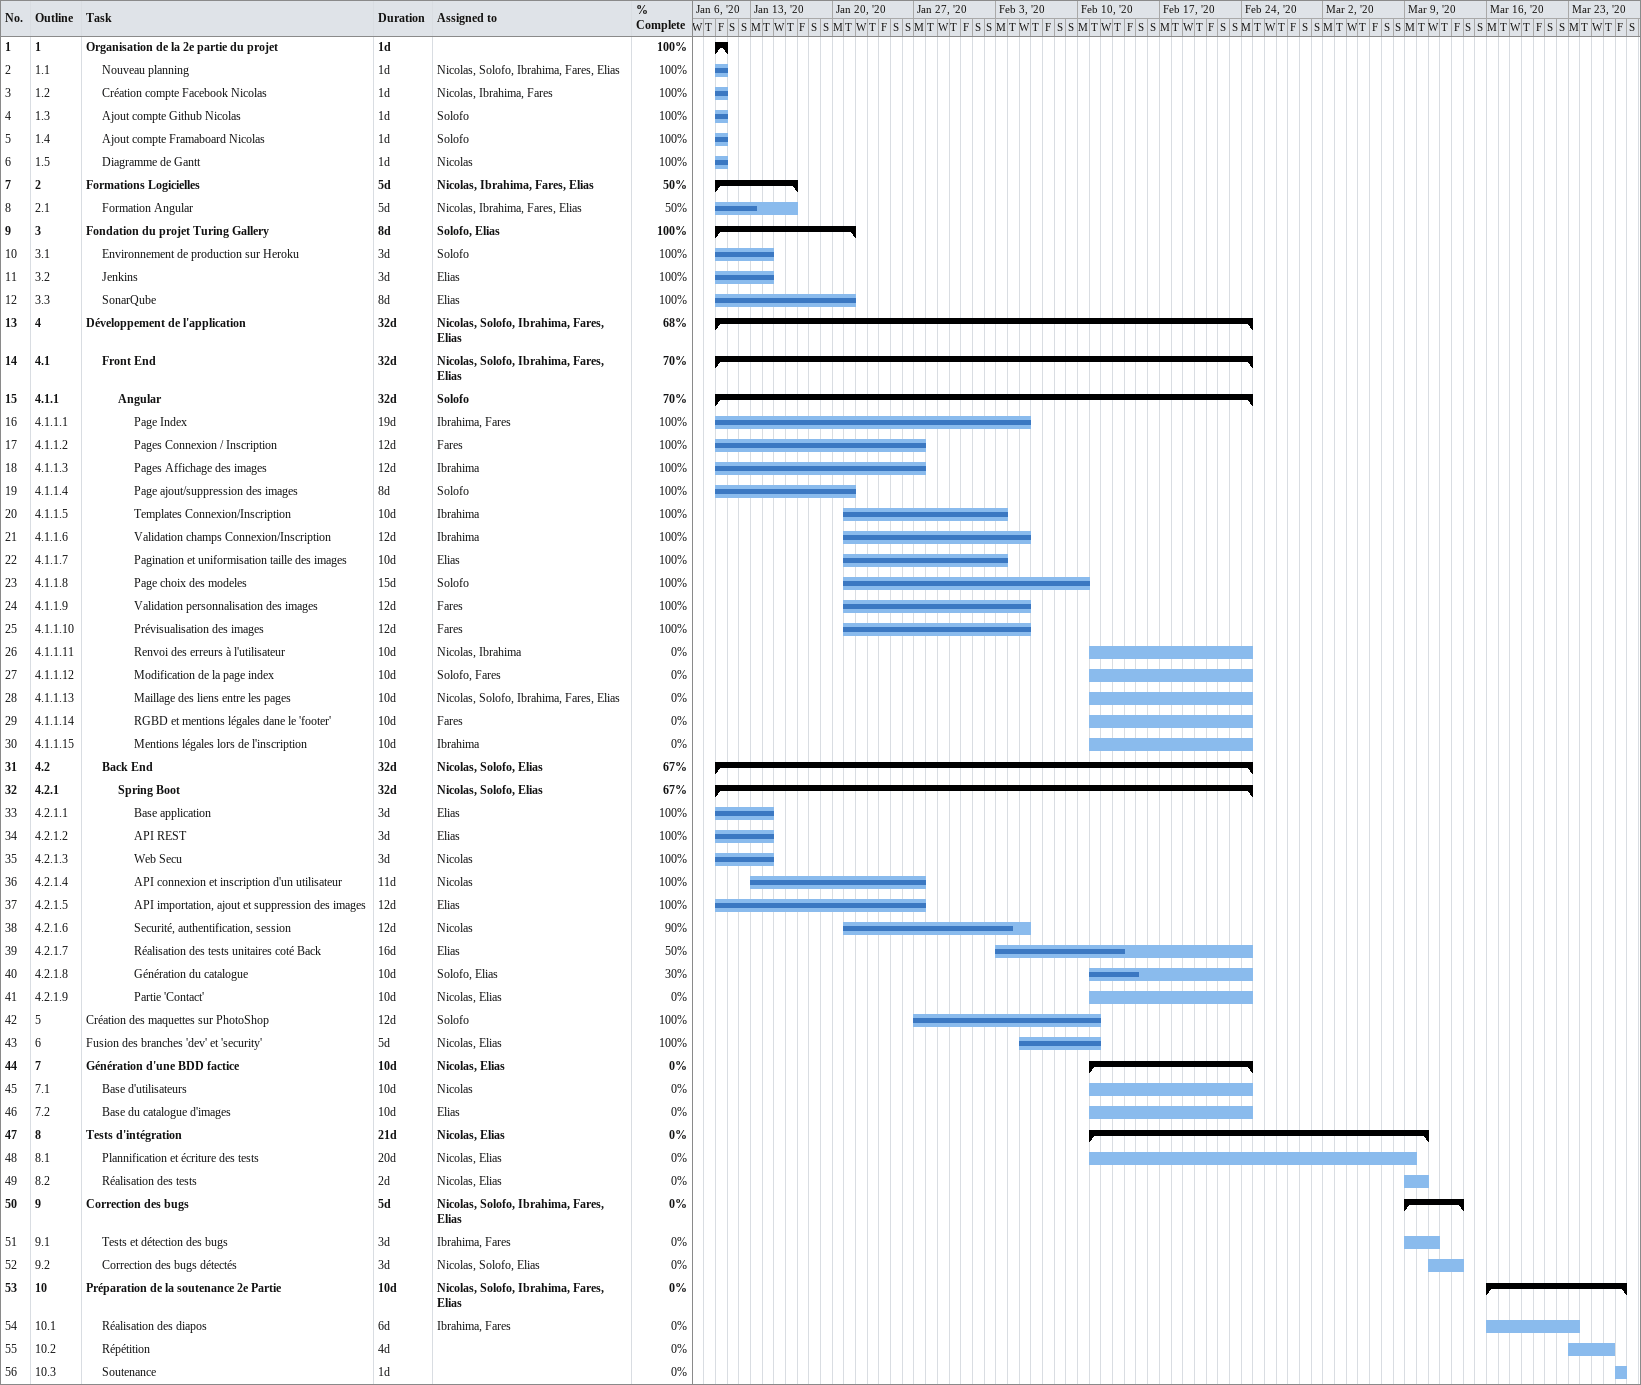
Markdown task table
| ID | WBS | Task | Duration | Start | Finish | Resources | % complete |
|---|---|---|---|---|---|---|---|
| 1 | 1 | **Organisation de la 2e partie du projet** | 1d | 2020-01-10 | 2020-01-10 |  | 100 |
| 2 | 1.1 | Nouveau planning | 1d | 2020-01-10 | 2020-01-10 | Nicolas, Solofo, Ibrahima, Fares, Elias | 100 |
| 3 | 1.2 | Création compte Facebook Nicolas | 1d | 2020-01-10 | 2020-01-10 | Nicolas, Ibrahima, Fares | 100 |
| 4 | 1.3 | Ajout compte Github Nicolas | 1d | 2020-01-10 | 2020-01-10 | Solofo | 100 |
| 5 | 1.4 | Ajout compte Framaboard Nicolas | 1d | 2020-01-10 | 2020-01-10 | Solofo | 100 |
| 6 | 1.5 | Diagramme de Gantt | 1d | 2020-01-10 | 2020-01-10 | Nicolas | 100 |
| 7 | 2 | **Formations Logicielles** | 5d | 2020-01-10 | 2020-01-16 | Nicolas, Ibrahima, Fares, Elias | 50 |
| 8 | 2.1 | Formation Angular | 5d | 2020-01-10 | 2020-01-16 | Nicolas, Ibrahima, Fares, Elias | 50 |
| 9 | 3 | **Fondation du projet Turing Gallery** | 8d | 2020-01-10 | 2020-01-21 | Solofo, Elias | 100 |
| 10 | 3.1 | Environnement de production sur Heroku | 3d | 2020-01-10 | 2020-01-14 | Solofo | 100 |
| 11 | 3.2 | Jenkins | 3d | 2020-01-10 | 2020-01-14 | Elias | 100 |
| 12 | 3.3 | SonarQube | 8d | 2020-01-10 | 2020-01-21 | Elias | 100 |
| 13 | 4 | **Développement de l'application** | 32d | 2020-01-10 | 2020-02-24 | Nicolas, Solofo, Ibrahima, Fares, Elias | 68 |
| 14 | 4.1 | **Front End** | 32d | 2020-01-10 | 2020-02-24 | Nicolas, Solofo, Ibrahima, Fares, Elias | 70 |
| 15 | 4.1.1 | **Angular** | 32d | 2020-01-10 | 2020-02-24 | Solofo | 70 |
| 16 | 4.1.1.1 | Page Index | 19d | 2020-01-10 | 2020-02-05 | Ibrahima, Fares | 100 |
| 17 | 4.1.1.2 | Pages Connexion / Inscription | 12d | 2020-01-10 | 2020-01-27 | Fares | 100 |
| 18 | 4.1.1.3 | Pages Affichage des images | 12d | 2020-01-10 | 2020-01-27 | Ibrahima | 100 |
| 19 | 4.1.1.4 | Page ajout/suppression des images | 8d | 2020-01-10 | 2020-01-21 | Solofo | 100 |
| 20 | 4.1.1.5 | Templates Connexion/Inscription | 10d | 2020-01-21 | 2020-02-03 | Ibrahima | 100 |
| 21 | 4.1.1.6 | Validation champs Connexion/Inscription | 12d | 2020-01-21 | 2020-02-05 | Ibrahima | 100 |
| 22 | 4.1.1.7 | Pagination et uniformisation taille des images | 10d | 2020-01-21 | 2020-02-03 | Elias | 100 |
| 23 | 4.1.1.8 | Page choix des modeles | 15d | 2020-01-21 | 2020-02-10 | Solofo | 100 |
| 24 | 4.1.1.9 | Validation personnalisation des images | 12d | 2020-01-21 | 2020-02-05 | Fares | 100 |
| 25 | 4.1.1.10 | Prévisualisation des images | 12d | 2020-01-21 | 2020-02-05 | Fares | 100 |
| 26 | 4.1.1.11 | Renvoi des erreurs à l'utilisateur | 10d | 2020-02-11 | 2020-02-24 | Nicolas, Ibrahima | 0 |
| 27 | 4.1.1.12 | Modification de la page index | 10d | 2020-02-11 | 2020-02-24 | Solofo, Fares | 0 |
| 28 | 4.1.1.13 | Maillage des liens entre les pages | 10d | 2020-02-11 | 2020-02-24 | Nicolas, Solofo, Ibrahima, Fares, Elias | 0 |
| 29 | 4.1.1.14 | RGBD et mentions légales dane le 'footer' | 10d | 2020-02-11 | 2020-02-24 | Fares | 0 |
| 30 | 4.1.1.15 | Mentions légales lors de l'inscription | 10d | 2020-02-11 | 2020-02-24 | Ibrahima | 0 |
| 31 | 4.2 | **Back End** | 32d | 2020-01-10 | 2020-02-24 | Nicolas, Solofo, Elias | 67 |
| 32 | 4.2.1 | **Spring Boot** | 32d | 2020-01-10 | 2020-02-24 | Nicolas, Solofo, Elias | 67 |
| 33 | 4.2.1.1 | Base application | 3d | 2020-01-10 | 2020-01-14 | Elias | 100 |
| 34 | 4.2.1.2 | API REST | 3d | 2020-01-10 | 2020-01-14 | Elias | 100 |
| 35 | 4.2.1.3 | Web Secu | 3d | 2020-01-10 | 2020-01-14 | Nicolas | 100 |
| 36 | 4.2.1.4 | API connexion et inscription d'un utilisateur | 11d | 2020-01-13 | 2020-01-27 | Nicolas | 100 |
| 37 | 4.2.1.5 | API importation, ajout et suppression des images | 12d | 2020-01-10 | 2020-01-27 | Elias | 100 |
| 38 | 4.2.1.6 | Securité, authentification, session | 12d | 2020-01-21 | 2020-02-05 | Nicolas | 90 |
| 39 | 4.2.1.7 | Réalisation des tests unitaires coté Back | 16d | 2020-02-03 | 2020-02-24 | Elias | 50 |
| 40 | 4.2.1.8 | Génération du catalogue | 10d | 2020-02-11 | 2020-02-24 | Solofo, Elias | 30 |
| 41 | 4.2.1.9 | Partie 'Contact' | 10d | 2020-02-11 | 2020-02-24 | Nicolas, Elias | 0 |
| 42 | 5 | Création des maquettes sur PhotoShop | 12d | 2020-01-27 | 2020-02-11 | Solofo | 100 |
| 43 | 6 | Fusion des branches 'dev' et 'security' | 5d | 2020-02-05 | 2020-02-11 | Nicolas, Elias | 100 |
| 44 | 7 | **Génération d'une BDD factice** | 10d | 2020-02-11 | 2020-02-24 | Nicolas, Elias | 0 |
| 45 | 7.1 | Base d'utilisateurs | 10d | 2020-02-11 | 2020-02-24 | Nicolas | 0 |
| 46 | 7.2 | Base du catalogue d'images | 10d | 2020-02-11 | 2020-02-24 | Elias | 0 |
| 47 | 8 | **Tests d'intégration** | 21d | 2020-02-11 | 2020-03-10 | Nicolas, Elias | 0 |
| 48 | 8.1 | Plannification et écriture des tests | 20d | 2020-02-11 | 2020-03-09 | Nicolas, Elias | 0 |
| 49 | 8.2 | Réalisation des tests | 2d | 2020-03-09 | 2020-03-10 | Nicolas, Elias | 0 |
| 50 | 9 | **Correction des bugs** | 5d | 2020-03-09 | 2020-03-13 | Nicolas, Solofo, Ibrahima, Fares, Elias | 0 |
| 51 | 9.1 | Tests et détection des bugs | 3d | 2020-03-09 | 2020-03-11 | Ibrahima, Fares | 0 |
| 52 | 9.2 | Correction des bugs détectés | 3d | 2020-03-11 | 2020-03-13 | Nicolas, Solofo, Elias | 0 |
| 53 | 10 | **Préparation de la soutenance 2e Partie** | 10d | 2020-03-16 | 2020-03-27 | Nicolas, Solofo, Ibrahima, Fares, Elias | 0 |
| 54 | 10.1 | Réalisation des diapos | 6d | 2020-03-16 | 2020-03-23 | Ibrahima, Fares | 0 |
| 55 | 10.2 | Répétition | 4d | 2020-03-23 | 2020-03-26 |  | 0 |
| 56 | 10.3 | Soutenance | 1d | 2020-03-27 | 2020-03-27 |  | 0 |
